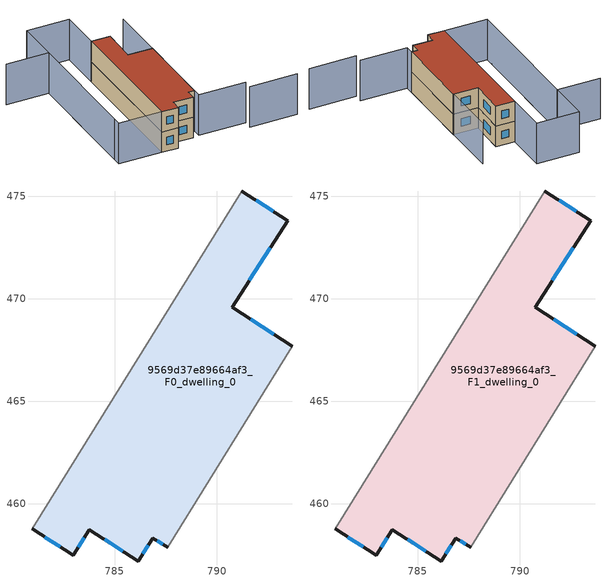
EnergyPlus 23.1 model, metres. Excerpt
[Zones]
9569d37e89664af3_F0_dwelling_0
 floor ground (EU_floor_Construction): 793.46,473.82 790.74,469.57 793.69,467.69 787.59,457.86 786.88,458.31 786.16,457.19 783.77,458.72 782.97,457.48 780.98,458.76 791.21,475.26 z0
 wall outside (EU_wall_Construction): 780.98,458.76 782.97,457.48 783.77,458.72 786.16,457.19 786.88,458.31 787.59,457.86 / 793.69,467.69 790.74,469.57 793.46,473.82 791.21,475.26 z0:3
 wall adiabatic (EU_wall_Construction): 791.21,475.26 780.98,458.76 / 787.59,457.86 793.69,467.69 z0:3
 window (EU_Window_Construction): 786.38,457.54 786.65,457.96 / 784.51,458.24 785.41,457.67 / 783.22,457.86 783.52,458.33 / 781.6,458.36 782.35,457.88 / 792.76,474.27 791.91,474.81 / 791.59,470.9 792.62,472.49 / 792.77,468.28 791.66,468.99 / 787.1,458.17 787.37,458 z0.93:2.07
9569d37e89664af3_F1_dwelling_0
 floor to 9569d37e89664af3_F0_dwelling_0 (EU_floor_Construction): 793.46,473.82 790.74,469.57 793.69,467.69 787.59,457.86 786.88,458.31 786.15,457.19 783.77,458.72 782.97,457.48 780.98,458.76 791.21,475.26 z3
 wall outside (EU_wall_Construction): 780.98,458.76 782.97,457.48 783.77,458.72 786.16,457.19 786.88,458.31 787.59,457.86 / 793.69,467.69 790.74,469.57 793.46,473.82 791.21,475.26 z3:6
 wall adiabatic (EU_wall_Construction): 791.21,475.26 780.98,458.76 / 787.59,457.86 793.69,467.69 z3:6
 window (EU_Window_Construction): 786.38,457.54 786.65,457.96 / 784.51,458.24 785.41,457.67 / 783.22,457.86 783.52,458.33 / 781.6,458.36 782.35,457.88 / 792.76,474.27 791.91,474.81 / 791.59,470.9 792.62,472.49 / 792.77,468.28 791.66,468.99 / 787.1,458.17 787.37,458 z3.93:5.07
 roof outside (EU_roof_Construction): 787.59,457.86 793.69,467.69 790.74,469.57 793.46,473.82 791.21,475.26 780.98,458.76 782.97,457.48 783.77,458.72 786.16,457.19 786.88,458.31 z6
shading: 797.75,448.8 792.05,452.33 / 780.81,481.62 785.99,478.41 / 785.99,478.41 776.46,463.04 / 792.68,453.34 786.98,456.88 / 786.98,456.88 797.93,474.54 / 794.41,480.42 780.98,458.76 / 780.98,458.76 775.8,461.97 / 775.8,461.97 789.23,483.63 / 789.23,483.63 794.41,480.42 z0:6
[Building]
EU S2 Campaign: North Axis=0; Terrain=City; Solar Distribution=FullExterior
[Site:Location]
Montreal-Trudeau.Intl.AP: Latitude=45.4667; Longitude=-73.75; Time Zone=-5; Elevation=36
[SizingPeriod:WeatherFileDays]
AnnualSizingPeriod: Begin Month=1; Begin Day of Month=1; End Month=12; End Day of Month=31; Day of Week for Start Day=Monday; Use Weather File Daylight Saving Period=No; Use Weather File Rain and Snow Indicators=No
[MATERIAL]
EU_InternalMass_Material: Roughness=MediumRough; Thickness=0.1; Conductivity=1; Density=1800; Specific Heat=900; Thermal Absorptance=0.9; Solar Absorptance=0.7; Visible Absorptance=0.7
[MATERIAL:NOMASS] Roughness=MediumRough; Thermal Absorptance=0.9; Solar Absorptance=0.7; Visible Absorptance=0.7
Name | Thermal Resistance
EU_wall_NoMass; EU_floor_NoMass | 1.51479
EU_roof_NoMass | 2.84114
[WINDOWMATERIAL:SIMPLEGLAZINGSYSTEM]
EU_Window_SimpleGlazing: UFactor=3.53504; Solar Heat Gain Coefficient=0.8; Visible Transmittance=0.8
[CONSTRUCTION]
EU_wall_Construction: EU_wall_NoMass
EU_roof_Construction: EU_roof_NoMass
EU_floor_Construction: EU_floor_NoMass
EU_Window_Construction: EU_Window_SimpleGlazing
EU_InternalMass_Construction: EU_InternalMass_Material
[ZONE] Type=1; Multiplier=1; Ceiling Height=autocalculate; Floor Area=autocalculate; Part of Total Floor Area=Yes
Name | Volume
9569d37e89664af3_F0_dwelling_0 | 282.971
9569d37e89664af3_F1_dwelling_0 | 282.972
[INTERNALMASS] Construction=EU_InternalMass_Construction; Surface Area=94.3242
Name | Zone or ZoneList
9569d37e89664af3_F0_dwelling_0_EU_InternalMass | 9569d37e89664af3_F0_dwelling_0
9569d37e89664af3_F1_dwelling_0_EU_InternalMass | 9569d37e89664af3_F1_dwelling_0
[OTHEREQUIPMENT] Fuel Type=Electricity; Design Level Calculation Method=Watts/Area; Power per Zone Floor Area=1; Fraction Latent=0; Fraction Radiant=0; Fraction Lost=0; Carbon Dioxide Generation Rate=0; EndUse Subcategory=EU_Step8_InternalGains
Name | Zone or ZoneList or Space or SpaceList | Schedule
EU_Step8_InternalGain_9569d37e89664af3_F0_dwelling_0_f000 | 9569d37e89664af3_F0_dwelling_0 | EU_Step8_GainSchedule_9569d37e89664af3_F0_dwelling_0_f000
EU_Step8_InternalGain_9569d37e89664af3_F1_dwelling_0_f000 | 9569d37e89664af3_F1_dwelling_0 | EU_Step8_GainSchedule_9569d37e89664af3_F1_dwelling_0_f000
[ZONEVENTILATION:DESIGNFLOWRATE] Schedule=EU_AlwaysOn; Design Flow Rate Calculation Method=AirChanges/Hour; Air Changes per Hour=0.775154; Ventilation Type=Natural; Fan Pressure Rise=0; Fan Total Efficiency=1; Constant Term Coefficient=1; Temperature Term Coefficient=0; Velocity Term Coefficient=0; Velocity Squared Term Coefficient=0; Minimum Indoor Temperature=-100; Maximum Indoor Temperature=100; Delta Temperature=-100; Minimum Outdoor Temperature=-100; Maximum Outdoor Temperature=100; Maximum Wind Speed=40
Name | Zone or ZoneList or Space or SpaceList
EU_ConstantAir_9569d37e89664af3_F0_dwelling_0 | 9569d37e89664af3_F0_dwelling_0
EU_ConstantAir_9569d37e89664af3_F1_dwelling_0 | 9569d37e89664af3_F1_dwelling_0
[HVACTEMPLATE:THERMOSTAT] Constant Heating Setpoint=20; Constant Cooling Setpoint=50
EU_HeatOnly_9569d37e89664af3_F0_dwelling_0; EU_HeatOnly_9569d37e89664af3_F1_dwelling_0
[HVACTEMPLATE:ZONE:IDEALLOADSAIRSYSTEM] System Availability Schedule=EU_AlwaysOn; Maximum Heating Supply Air Temperature=50; Minimum Cooling Supply Air Temperature=13; Maximum Heating Supply Air Humidity Ratio=0.0156; Minimum Cooling Supply Air Humidity Ratio=0.0077; Heating Limit=NoLimit; Cooling Limit=NoLimit; Heating Availability Schedule=EU_AlwaysOn; Cooling Availability Schedule=EU_CoolingOff; Dehumidification Control Type=ConstantSensibleHeatRatio; Cooling Sensible Heat Ratio=0.7; Dehumidification Setpoint=60; Humidification Control Type=None; Humidification Setpoint=30; Outdoor Air Method=None; Outdoor Air Flow Rate per Person=0.00944; Outdoor Air Flow Rate per Zone Floor Area=0; Outdoor Air Flow Rate per Zone=0; Demand Controlled Ventilation Type=None; Outdoor Air Economizer Type=NoEconomizer; Heat Recovery Type=None; Sensible Heat Recovery Effectiveness=0.7; Latent Heat Recovery Effectiveness=0.65
Name | Template Thermostat
9569d37e89664af3_F0_dwelling_0 | EU_HeatOnly_9569d37e89664af3_F0_dwelling_0
9569d37e89664af3_F1_dwelling_0 | EU_HeatOnly_9569d37e89664af3_F1_dwelling_0
[SIZING:ZONE] Zone Cooling Design Supply Air Temperature Input Method=SupplyAirTemperature; Zone Cooling Design Supply Air Temperature=13; Zone Heating Design Supply Air Temperature Input Method=SupplyAirTemperature; Zone Heating Design Supply Air Temperature=50; Zone Cooling Design Supply Air Humidity Ratio=0.008; Zone Heating Design Supply Air Humidity Ratio=0.008; Cooling Design Air Flow Method=DesignDay; Cooling Design Air Flow Rate=0; Cooling Minimum Air Flow per Zone Floor Area=0.000762; Cooling Minimum Air Flow=0; Cooling Minimum Air Flow Fraction=0.2; Heating Design Air Flow Method=DesignDay; Heating Design Air Flow Rate=0; Heating Maximum Air Flow per Zone Floor Area=0.002032; Heating Maximum Air Flow=0.141576; Heating Maximum Air Flow Fraction=0.3; Account for Dedicated Outdoor Air System=No; Dedicated Outdoor Air System Control Strategy=NeutralSupplyAir; Dedicated Outdoor Air Low Setpoint Temperature for Design=autosize; Dedicated Outdoor Air High Setpoint Temperature for Design=autosize; Zone Load Sizing Method=Sensible Load Only No Latent Load; Zone Latent Cooling Design Supply Air Humidity Ratio Input Method=HumidityRatioDifference; Zone Cooling Design Supply Air Humidity Ratio Difference=0.005; Zone Latent Heating Design Supply Air Humidity Ratio Input Method=HumidityRatioDifference; Zone Humidification Design Supply Air Humidity Ratio Difference=0.005
9569d37e89664af3_F0_dwelling_0; 9569d37e89664af3_F1_dwelling_0
[SCHEDULE:CONSTANT]
Name | Hourly Value
EU_AlwaysOn | 1
EU_CoolingOff | 0
[SCHEDULE:FILE] Column Number=1; Rows to Skip at Top=0; Number of Hours of Data=8760; Column Separator=Comma; Interpolate to Timestep=No; Minutes per Item=60; Adjust Schedule for Daylight Savings=Yes
Name | File
EU_Step8_GainSchedule_9569d37e89664af3_F0_dwelling_0_f000 | ../../schedules/9569d37e89664af3/9569d37e89664af3_F0_dwelling_0_f000_gain.csv
EU_Step8_GainSchedule_9569d37e89664af3_F1_dwelling_0_f000 | ../../schedules/9569d37e89664af3/9569d37e89664af3_F1_dwelling_0_f000_gain.csv
